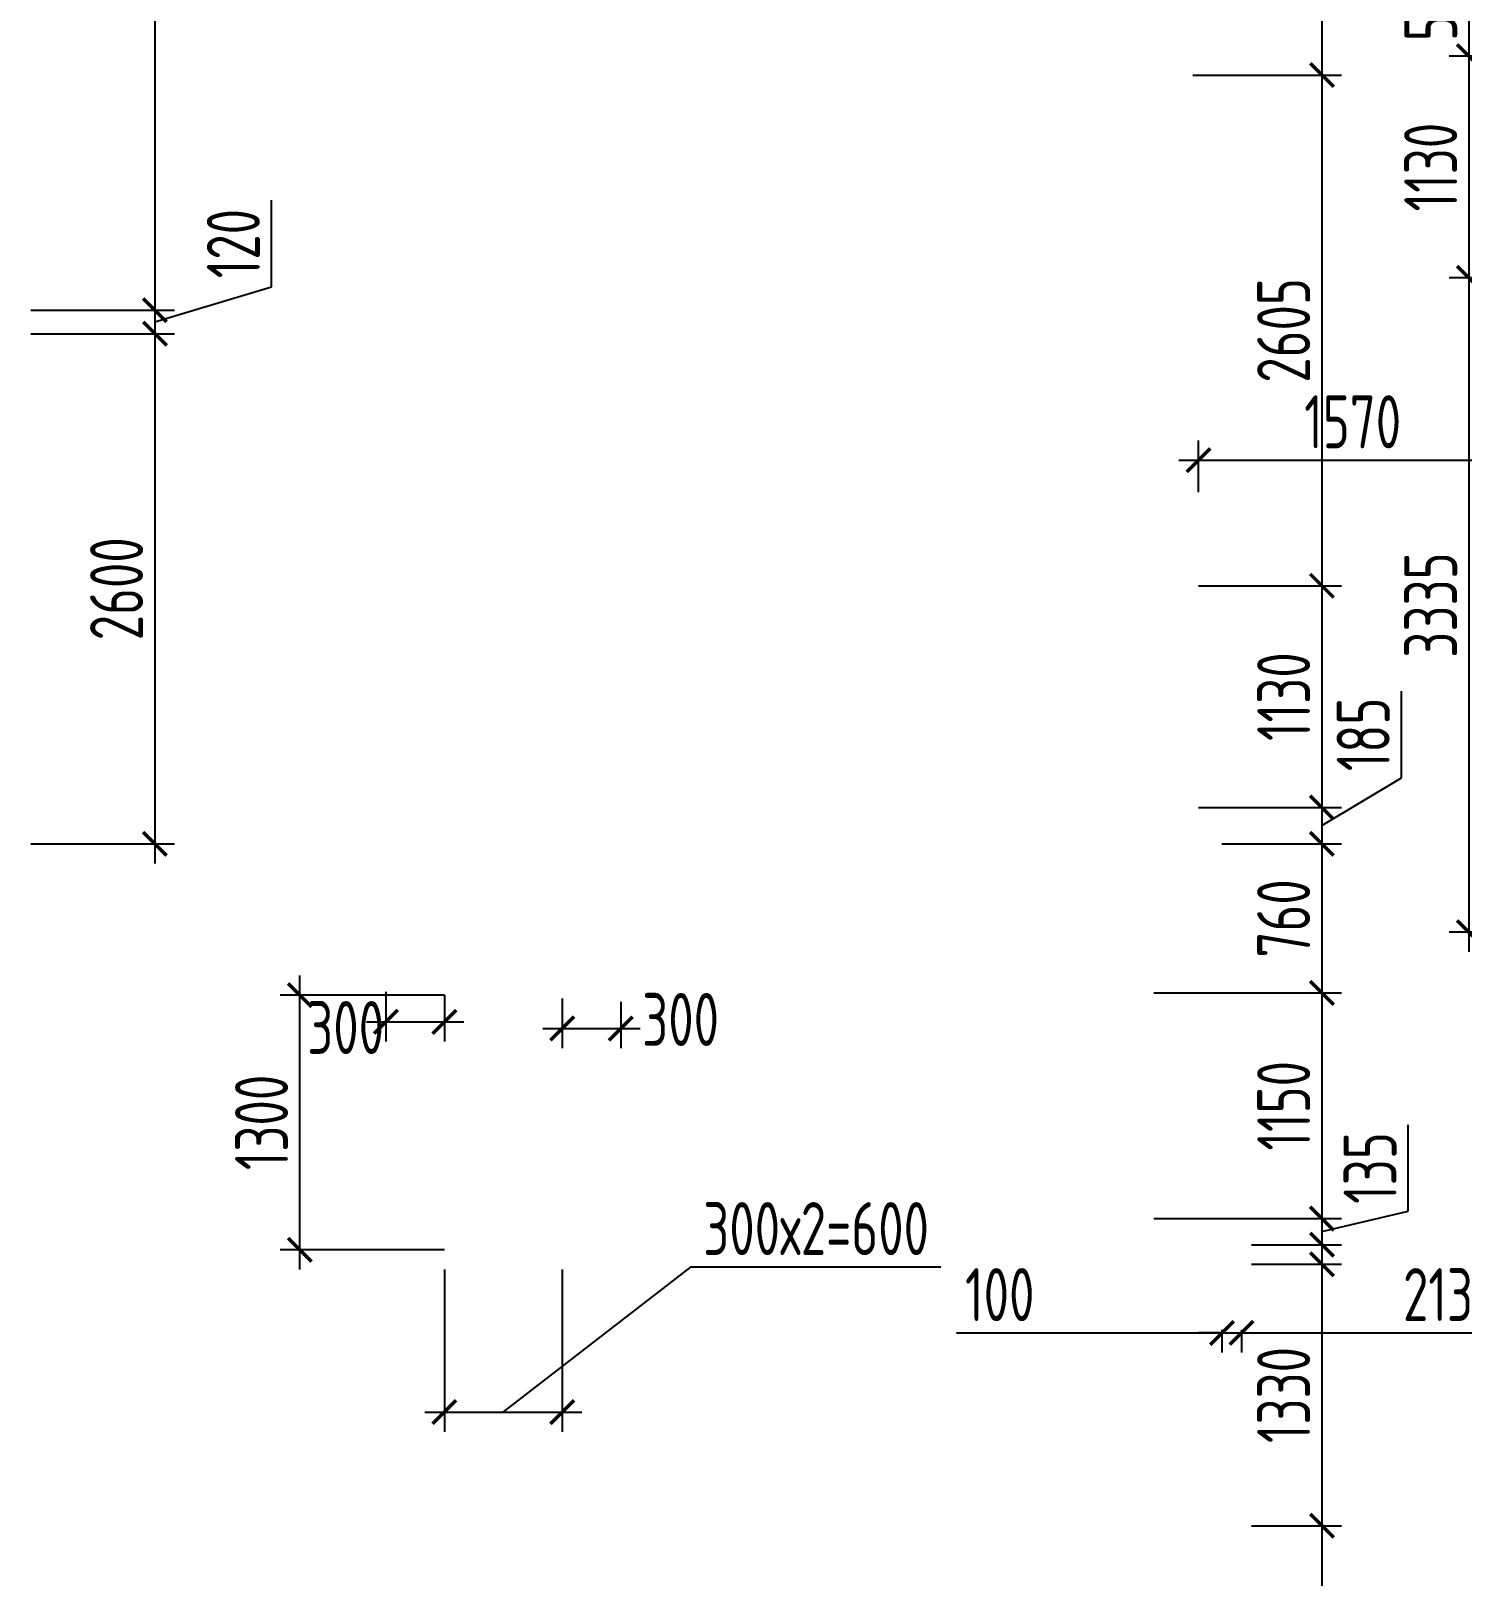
# Model space of a CAD drawing. Header units: millimetres. Extents: x -350007 to 536090, y -888 to 198380.
# Drawn here: x -217984 to -210690, y 103119 to 110994 of the extents above; entities that cross this region are included whole.
import ezdxf

# ---------------------------------------------------------------- set-up
doc = ezdxf.new("R2010")
doc.units = ezdxf.units.MM
doc.layers.add('АР_Размеры нов.', color=15, linetype='Continuous', lineweight=0)
doc.styles.add('ISOCPEUR', font='isocpeur.ttf', dxfattribs={"width": 0.7})
doc.dimstyles.new('R_100', dxfattribs={"dimtxt": 270, "dimasz": 120, "dimexe": 100, "dimexo": 0, "dimgap": 60, "dimtad": 1, "dimdec": 0, "dimrnd": 5, "dimzin": 0, "dimdsep": 46, "dimtxsty": 'ISOCPEUR', "dimblk": 'ARCHTICK', "dimcen": 0, "dimdle": 100, "dimclrd": 256, "dimclre": 256, "dimclrt": 256, "dimadec": 0, "dimazin": 0, "dimtfac": 2, "dimtdec": 0, "dimtofl": 0, "dimtmove": 1, "dimatfit": 3, "dimfxl": 1, "dimtvp": 3, "dimtolj": 1, "dimtzin": 0, "dimarcsym": 0})

# ---------------------------------------------------------------- blocks, each defined once
blk = doc.blocks.new('_ArchTick')
at = {"color": 0, "linetype": 'ByBlock', "const_width": 0.15}
blk.add_lwpolyline([(-0.5, -0.5), (0.5, 0.5)], dxfattribs=at)
blk = doc.blocks.new('*D2746')
at = {"layer": 'Defpoints', "color": 0, "ltscale": 100, "transparency": 16777216}
for p in [(-212063.2, 112298.7), (-212063.2, 110768.7), (-211404.8, 110768.7)]:
    blk.add_point(p, dxfattribs=at)
at = {"layer": 'АР_Размеры нов.', "lineweight": -2, "ltscale": 100, "transparency": 16777216}
for p, q in [((-211404.8, 112398.7), (-211404.8, 110668.7)), ((-212063.2, 112298.7), (-211304.8, 112298.7)), ((-212063.2, 110768.7), (-211304.8, 110768.7))]:
    blk.add_line(p, q, dxfattribs=at)
at = {"layer": 'АР_Размеры нов.', "lineweight": -2, "ltscale": 100, "transparency": 16777216, "xscale": 120, "yscale": 120, "zscale": 120}
for p, rotation in [((-211404.8, 112298.7), 90), ((-211404.8, 110768.7), 270)]:
    blk.add_blockref('_ArchTick', p, dxfattribs=dict(at, rotation=rotation))
at = {"layer": 'АР_Размеры нов.', "ltscale": 100, "transparency": 16777216, "insert": (-211599.8, 111533.7), "char_height": 270, "attachment_point": 5, "rotation": 90, "style": 'ISOCPEUR'}
blk.add_mtext('\\A1;1530', dxfattribs=at)
blk = doc.blocks.new('*D2748')
at = {"layer": 'Defpoints', "color": 0, "ltscale": 100, "transparency": 16777216}
for p in [(-210461.8, 110864.7), (-210655.5, 109734.7), (-210461.8, 109734.7)]:
    blk.add_point(p, dxfattribs=at)
at = {"layer": 'АР_Размеры нов.', "lineweight": -2, "ltscale": 100, "transparency": 16777216}
for p, q in [((-210655.5, 110964.7), (-210655.5, 109634.7)), ((-210461.8, 110864.7), (-210755.5, 110864.7)), ((-210461.8, 109734.7), (-210755.5, 109734.7))]:
    blk.add_line(p, q, dxfattribs=at)
at = {"layer": 'АР_Размеры нов.', "lineweight": -2, "ltscale": 100, "transparency": 16777216, "xscale": 120, "yscale": 120, "zscale": 120}
for p, rotation in [((-210655.5, 110864.7), 90), ((-210655.5, 109734.7), 270)]:
    blk.add_blockref('_ArchTick', p, dxfattribs=dict(at, rotation=rotation))
at = {"layer": 'АР_Размеры нов.', "ltscale": 100, "transparency": 16777216, "insert": (-210850.5, 110299.7), "char_height": 270, "attachment_point": 5, "rotation": 90, "style": 'ISOCPEUR'}
blk.add_mtext('\\A1;1130', dxfattribs=at)
blk = doc.blocks.new('*D2749')
at = {"layer": 'Defpoints', "color": 0, "ltscale": 100, "transparency": 16777216}
for p in [(-212261.4, 106090.7), (-212261.4, 104940.7), (-211404.8, 104940.7)]:
    blk.add_point(p, dxfattribs=at)
at = {"layer": 'АР_Размеры нов.', "lineweight": -2, "ltscale": 100, "transparency": 16777216}
for p, q in [((-211404.8, 106190.7), (-211404.8, 104840.7)), ((-212261.4, 106090.7), (-211304.8, 106090.7)), ((-212261.4, 104940.7), (-211304.8, 104940.7))]:
    blk.add_line(p, q, dxfattribs=at)
at = {"layer": 'АР_Размеры нов.', "lineweight": -2, "ltscale": 100, "transparency": 16777216, "xscale": 120, "yscale": 120, "zscale": 120}
for p, rotation in [((-211404.8, 106090.7), 90), ((-211404.8, 104940.7), 270)]:
    blk.add_blockref('_ArchTick', p, dxfattribs=dict(at, rotation=rotation))
at = {"layer": 'АР_Размеры нов.', "ltscale": 100, "transparency": 16777216, "insert": (-211599.8, 105515.7), "char_height": 270, "attachment_point": 5, "rotation": 90, "style": 'ISOCPEUR'}
blk.add_mtext('\\A1;1150', dxfattribs=at)
blk = doc.blocks.new('*D2750')
at = {"layer": 'Defpoints', "color": 0, "ltscale": 100, "transparency": 16777216}
for p in [(-211763, 103375.4), (-211763, 101675.4), (-211404.8, 101675.4)]:
    blk.add_point(p, dxfattribs=at)
at = {"layer": 'АР_Размеры нов.', "lineweight": -2, "ltscale": 100, "transparency": 16777216}
for p, q in [((-211404.8, 103475.4), (-211404.8, 101575.4)), ((-211763, 103375.4), (-211304.8, 103375.4)), ((-211763, 101675.4), (-211304.8, 101675.4))]:
    blk.add_line(p, q, dxfattribs=at)
at = {"layer": 'АР_Размеры нов.', "lineweight": -2, "ltscale": 100, "transparency": 16777216, "xscale": 120, "yscale": 120, "zscale": 120}
for p, rotation in [((-211404.8, 103375.4), 90), ((-211404.8, 101675.4), 270)]:
    blk.add_blockref('_ArchTick', p, dxfattribs=dict(at, rotation=rotation))
at = {"layer": 'АР_Размеры нов.', "ltscale": 100, "transparency": 16777216, "insert": (-211599.8, 102525.4), "char_height": 270, "attachment_point": 5, "rotation": 90, "style": 'ISOCPEUR'}
blk.add_mtext('\\A1;1700', dxfattribs=at)
blk = doc.blocks.new('*D2654')
at = {"layer": 'Defpoints', "color": 0, "ltscale": 100, "transparency": 16777216}
for p in [(-210461.8, 108806.5), (-212033.9, 108642.4), (-210461.8, 108642.4)]:
    blk.add_point(p, dxfattribs=at)
at = {"layer": 'АР_Размеры нов.', "lineweight": -2, "ltscale": 100, "transparency": 16777216}
for p, q in [((-212033.9, 108642.4), (-212033.9, 108906.5)), ((-210461.8, 108642.4), (-210461.8, 108906.5)), ((-212133.9, 108806.5), (-210361.8, 108806.5))]:
    blk.add_line(p, q, dxfattribs=at)
at = {"layer": 'АР_Размеры нов.', "lineweight": -2, "ltscale": 100, "transparency": 16777216, "xscale": 120, "yscale": 120, "zscale": 120, "rotation": 180}
blk.add_blockref('_ArchTick', (-212033.9, 108806.5), dxfattribs=at)
at = {"layer": 'АР_Размеры нов.', "lineweight": -2, "ltscale": 100, "transparency": 16777216, "xscale": 120, "yscale": 120, "zscale": 120}
blk.add_blockref('_ArchTick', (-210461.8, 108806.5), dxfattribs=at)
at = {"layer": 'АР_Размеры нов.', "ltscale": 100, "transparency": 16777216, "insert": (-211247.9, 109001.5), "char_height": 270, "attachment_point": 5, "style": 'ISOCPEUR'}
blk.add_mtext('\\A1;1570', dxfattribs=at)
blk = doc.blocks.new('*D2730')
at = {"layer": 'Defpoints', "color": 0, "ltscale": 100, "transparency": 16777216}
for p in [(-216613.5, 106079.5), (-215877, 106079.5), (-215877, 104781.9)]:
    blk.add_point(p, dxfattribs=at)
at = {"layer": 'АР_Размеры нов.', "lineweight": -2, "ltscale": 100, "transparency": 16777216}
for p, q in [((-216613.5, 104681.9), (-216613.5, 106179.5)), ((-215877, 106079.5), (-216713.5, 106079.5)), ((-215877, 104781.9), (-216713.5, 104781.9))]:
    blk.add_line(p, q, dxfattribs=at)
at = {"layer": 'АР_Размеры нов.', "lineweight": -2, "ltscale": 100, "transparency": 16777216, "xscale": 120, "yscale": 120, "zscale": 120}
for p, rotation in [((-216613.5, 106079.5), 90), ((-216613.5, 104781.9), 270)]:
    blk.add_blockref('_ArchTick', p, dxfattribs=dict(at, rotation=rotation))
at = {"layer": 'АР_Размеры нов.', "ltscale": 100, "transparency": 16777216, "insert": (-216808.5, 105430.7), "char_height": 270, "attachment_point": 5, "rotation": 90, "style": 'ISOCPEUR'}
blk.add_mtext('\\A1;1300', dxfattribs=at)
blk = doc.blocks.new('*D2950')
at = {"layer": 'Defpoints', "color": 0, "ltscale": 100, "transparency": 16777216}
for p in [(-215877, 104681.3), (-215275.8, 104681.3), (-215275.8, 103954.5)]:
    blk.add_point(p, dxfattribs=at)
at = {"layer": 'АР_Размеры нов.', "lineweight": -2, "ltscale": 100, "transparency": 16777216}
for p, q in [((-215877, 104681.3), (-215877, 103854.5)), ((-215576.4, 103954.5), (-214618.9, 104694.8)), ((-215275.8, 104681.3), (-215275.8, 103854.5)), ((-214618.9, 104694.8), (-213346, 104694.8)), ((-215977, 103954.5), (-215175.8, 103954.5))]:
    blk.add_line(p, q, dxfattribs=at)
at = {"layer": 'АР_Размеры нов.', "lineweight": -2, "ltscale": 100, "transparency": 16777216, "xscale": 120, "yscale": 120, "zscale": 120, "rotation": 180}
blk.add_blockref('_ArchTick', (-215877, 103954.5), dxfattribs=at)
at = {"layer": 'АР_Размеры нов.', "lineweight": -2, "ltscale": 100, "transparency": 16777216, "xscale": 120, "yscale": 120, "zscale": 120}
blk.add_blockref('_ArchTick', (-215275.8, 103954.5), dxfattribs=at)
at = {"layer": 'АР_Размеры нов.', "ltscale": 100, "transparency": 16777216, "insert": (-213982.5, 104889.8), "char_height": 270, "attachment_point": 5, "style": 'ISOCPEUR'}
blk.add_mtext('\\A1;300х2=600', dxfattribs=at)
blk = doc.blocks.new('*D2799')
at = {"layer": 'Defpoints', "color": 0, "ltscale": 100, "transparency": 16777216}
for p in [(-216174.5, 106096.4), (-215877, 106079.5), (-215877, 105943.5)]:
    blk.add_point(p, dxfattribs=at)
at = {"layer": 'АР_Размеры нов.', "lineweight": -2, "ltscale": 100, "transparency": 16777216}
for p, q in [((-216174.5, 106096.4), (-216174.5, 105843.5)), ((-215877, 106079.5), (-215877, 105843.5)), ((-216274.5, 105943.5), (-215777, 105943.5))]:
    blk.add_line(p, q, dxfattribs=at)
at = {"layer": 'АР_Размеры нов.', "lineweight": -2, "ltscale": 100, "transparency": 16777216, "xscale": 120, "yscale": 120, "zscale": 120, "rotation": 180}
blk.add_blockref('_ArchTick', (-216174.5, 105943.5), dxfattribs=at)
at = {"layer": 'АР_Размеры нов.', "lineweight": -2, "ltscale": 100, "transparency": 16777216, "xscale": 120, "yscale": 120, "zscale": 120}
blk.add_blockref('_ArchTick', (-215877, 105943.5), dxfattribs=at)
at = {"layer": 'АР_Размеры нов.', "ltscale": 100, "transparency": 16777216, "insert": (-216380, 105914.5), "char_height": 270, "attachment_point": 5, "style": 'ISOCPEUR'}
blk.add_mtext('\\A1;300', dxfattribs=at)
blk = doc.blocks.new('*D2800')
at = {"layer": 'Defpoints', "color": 0, "ltscale": 100, "transparency": 16777216}
for p in [(-215275.8, 106062.5), (-214978.3, 106045.6), (-214978.3, 105909.6)]:
    blk.add_point(p, dxfattribs=at)
at = {"layer": 'АР_Размеры нов.', "lineweight": -2, "ltscale": 100, "transparency": 16777216}
for p, q in [((-215275.8, 106062.5), (-215275.8, 105809.6)), ((-214978.3, 106045.6), (-214978.3, 105809.6)), ((-215375.8, 105909.6), (-214878.3, 105909.6))]:
    blk.add_line(p, q, dxfattribs=at)
at = {"layer": 'АР_Размеры нов.', "lineweight": -2, "ltscale": 100, "transparency": 16777216, "xscale": 120, "yscale": 120, "zscale": 120, "rotation": 180}
blk.add_blockref('_ArchTick', (-215275.8, 105909.6), dxfattribs=at)
at = {"layer": 'АР_Размеры нов.', "lineweight": -2, "ltscale": 100, "transparency": 16777216, "xscale": 120, "yscale": 120, "zscale": 120}
blk.add_blockref('_ArchTick', (-214978.3, 105909.6), dxfattribs=at)
at = {"layer": 'АР_Размеры нов.', "ltscale": 100, "transparency": 16777216, "insert": (-214673, 105955.5), "char_height": 270, "attachment_point": 5, "style": 'ISOCPEUR'}
blk.add_mtext('\\A1;300', dxfattribs=at)
blk = doc.blocks.new('*D2989')
at = {"layer": 'Defpoints', "color": 0, "ltscale": 500, "transparency": 16777216}
for p in [(-217983.9, 115691.9), (-217983.9, 109570.6), (-217352.2, 109570.6)]:
    blk.add_point(p, dxfattribs=at)
at = {"layer": 'АР_Размеры нов.', "lineweight": -2, "ltscale": 500, "transparency": 16777216}
for p, q in [((-217352.2, 115791.9), (-217352.2, 109470.6)), ((-217983.9, 115691.9), (-217252.2, 115691.9)), ((-217983.9, 109570.6), (-217252.2, 109570.6))]:
    blk.add_line(p, q, dxfattribs=at)
at = {"layer": 'АР_Размеры нов.', "lineweight": -2, "ltscale": 500, "transparency": 16777216, "xscale": 120, "yscale": 120, "zscale": 120}
for p, rotation in [((-217352.2, 115691.9), 90), ((-217352.2, 109570.6), 270)]:
    blk.add_blockref('_ArchTick', p, dxfattribs=dict(at, rotation=rotation))
at = {"layer": 'АР_Размеры нов.', "lineweight": 13, "ltscale": 500, "transparency": 16777216, "insert": (-217547.2, 112631.3), "char_height": 270, "attachment_point": 5, "rotation": 90, "style": 'ISOCPEUR'}
blk.add_mtext('\\A1;6120', dxfattribs=at)
blk = doc.blocks.new('*D2990')
at = {"layer": 'Defpoints', "color": 0, "ltscale": 500, "transparency": 16777216}
for p in [(-217983.9, 109570.6), (-217983.9, 109450.6), (-217352.2, 109450.6)]:
    blk.add_point(p, dxfattribs=at)
at = {"layer": 'АР_Размеры нов.', "lineweight": -2, "ltscale": 500, "transparency": 16777216}
for p, q in [((-216757.2, 109689.1), (-216757.2, 110130.4)), ((-217352.2, 109510.6), (-216757.2, 109689.1)), ((-217352.2, 109670.6), (-217352.2, 109350.6)), ((-217983.9, 109570.6), (-217252.2, 109570.6)), ((-217983.9, 109450.6), (-217252.2, 109450.6))]:
    blk.add_line(p, q, dxfattribs=at)
at = {"layer": 'АР_Размеры нов.', "lineweight": -2, "ltscale": 500, "transparency": 16777216, "xscale": 120, "yscale": 120, "zscale": 120}
for p, rotation in [((-217352.2, 109570.6), 90), ((-217352.2, 109450.6), 270)]:
    blk.add_blockref('_ArchTick', p, dxfattribs=dict(at, rotation=rotation))
at = {"layer": 'АР_Размеры нов.', "lineweight": 13, "ltscale": 500, "transparency": 16777216, "insert": (-216952.2, 109909.7), "char_height": 270, "attachment_point": 5, "rotation": 90, "style": 'ISOCPEUR'}
blk.add_mtext('\\A1;120', dxfattribs=at)
blk = doc.blocks.new('*D2991')
at = {"layer": 'Defpoints', "color": 0, "ltscale": 500, "transparency": 16777216}
for p in [(-217983.9, 109450.6), (-217983.9, 106850.7), (-217352.2, 106850.7)]:
    blk.add_point(p, dxfattribs=at)
at = {"layer": 'АР_Размеры нов.', "lineweight": -2, "ltscale": 500, "transparency": 16777216}
for p, q in [((-217352.2, 109550.6), (-217352.2, 106750.7)), ((-217983.9, 109450.6), (-217252.2, 109450.6)), ((-217983.9, 106850.7), (-217252.2, 106850.7))]:
    blk.add_line(p, q, dxfattribs=at)
at = {"layer": 'АР_Размеры нов.', "lineweight": -2, "ltscale": 500, "transparency": 16777216, "xscale": 120, "yscale": 120, "zscale": 120}
for p, rotation in [((-217352.2, 109450.6), 90), ((-217352.2, 106850.7), 270)]:
    blk.add_blockref('_ArchTick', p, dxfattribs=dict(at, rotation=rotation))
at = {"layer": 'АР_Размеры нов.', "lineweight": 13, "ltscale": 500, "transparency": 16777216, "insert": (-217547.2, 108150.6), "char_height": 270, "attachment_point": 5, "rotation": 90, "style": 'ISOCPEUR'}
blk.add_mtext('\\A1;2600', dxfattribs=at)
blk = doc.blocks.new('*D2992')
at = {"layer": 'Defpoints', "color": 0, "ltscale": 500, "transparency": 16777216}
for p in [(-212063.2, 110768.7), (-212033.9, 108166), (-211404.8, 108166)]:
    blk.add_point(p, dxfattribs=at)
at = {"layer": 'АР_Размеры нов.', "lineweight": -2, "ltscale": 500, "transparency": 16777216}
for p, q in [((-211404.8, 110868.7), (-211404.8, 108066)), ((-212063.2, 110768.7), (-211304.8, 110768.7)), ((-212033.9, 108166), (-211304.8, 108166))]:
    blk.add_line(p, q, dxfattribs=at)
at = {"layer": 'АР_Размеры нов.', "lineweight": -2, "ltscale": 500, "transparency": 16777216, "xscale": 120, "yscale": 120, "zscale": 120}
for p, rotation in [((-211404.8, 110768.7), 90), ((-211404.8, 108166), 270)]:
    blk.add_blockref('_ArchTick', p, dxfattribs=dict(at, rotation=rotation))
at = {"layer": 'АР_Размеры нов.', "lineweight": 13, "ltscale": 500, "transparency": 16777216, "insert": (-211599.8, 109467.4), "char_height": 270, "attachment_point": 5, "rotation": 90, "style": 'ISOCPEUR'}
blk.add_mtext('\\A1;2605', dxfattribs=at)
blk = doc.blocks.new('*D2993')
at = {"layer": 'Defpoints', "color": 0, "ltscale": 500, "transparency": 16777216}
for p in [(-212033.9, 108166), (-211882.8, 107036), (-211404.8, 107036)]:
    blk.add_point(p, dxfattribs=at)
at = {"layer": 'АР_Размеры нов.', "lineweight": -2, "ltscale": 500, "transparency": 16777216}
for p, q in [((-211404.8, 108266), (-211404.8, 106936)), ((-212033.9, 108166), (-211304.8, 108166)), ((-211882.8, 107036), (-211304.8, 107036))]:
    blk.add_line(p, q, dxfattribs=at)
at = {"layer": 'АР_Размеры нов.', "lineweight": -2, "ltscale": 500, "transparency": 16777216, "xscale": 120, "yscale": 120, "zscale": 120}
for p, rotation in [((-211404.8, 108166), 90), ((-211404.8, 107036), 270)]:
    blk.add_blockref('_ArchTick', p, dxfattribs=dict(at, rotation=rotation))
at = {"layer": 'АР_Размеры нов.', "lineweight": 13, "ltscale": 500, "transparency": 16777216, "insert": (-211599.8, 107601), "char_height": 270, "attachment_point": 5, "rotation": 90, "style": 'ISOCPEUR'}
blk.add_mtext('\\A1;1130', dxfattribs=at)
blk = doc.blocks.new('*D2994')
at = {"layer": 'Defpoints', "color": 0, "ltscale": 500, "transparency": 16777216}
for p in [(-212033.9, 107036), (-211763, 106850.7), (-211404.8, 106850.7)]:
    blk.add_point(p, dxfattribs=at)
at = {"layer": 'АР_Размеры нов.', "lineweight": -2, "ltscale": 500, "transparency": 16777216}
for p, q in [((-210999.3, 107187.6), (-210999.3, 107628.9)), ((-211404.8, 106943.3), (-210999.3, 107187.6)), ((-211404.8, 107136), (-211404.8, 106750.7)), ((-212033.9, 107036), (-211304.8, 107036)), ((-211763, 106850.7), (-211304.8, 106850.7))]:
    blk.add_line(p, q, dxfattribs=at)
at = {"layer": 'АР_Размеры нов.', "lineweight": -2, "ltscale": 500, "transparency": 16777216, "xscale": 120, "yscale": 120, "zscale": 120}
for p, rotation in [((-211404.8, 107036), 90), ((-211404.8, 106850.7), 270)]:
    blk.add_blockref('_ArchTick', p, dxfattribs=dict(at, rotation=rotation))
at = {"layer": 'АР_Размеры нов.', "lineweight": 13, "ltscale": 500, "transparency": 16777216, "insert": (-211194.3, 107408.3), "char_height": 270, "attachment_point": 5, "rotation": 90, "style": 'ISOCPEUR'}
blk.add_mtext('\\A1;185', dxfattribs=at)
blk = doc.blocks.new('*D2995')
at = {"layer": 'Defpoints', "color": 0, "ltscale": 500, "transparency": 16777216}
for p in [(-211914, 106850.7), (-211763, 106090.7), (-211404.8, 106090.7)]:
    blk.add_point(p, dxfattribs=at)
at = {"layer": 'АР_Размеры нов.', "lineweight": -2, "ltscale": 500, "transparency": 16777216}
for p, q in [((-211404.8, 106950.7), (-211404.8, 105990.7)), ((-211914, 106850.7), (-211304.8, 106850.7)), ((-211763, 106090.7), (-211304.8, 106090.7))]:
    blk.add_line(p, q, dxfattribs=at)
at = {"layer": 'АР_Размеры нов.', "lineweight": -2, "ltscale": 500, "transparency": 16777216, "xscale": 120, "yscale": 120, "zscale": 120}
for p, rotation in [((-211404.8, 106850.7), 90), ((-211404.8, 106090.7), 270)]:
    blk.add_blockref('_ArchTick', p, dxfattribs=dict(at, rotation=rotation))
at = {"layer": 'АР_Размеры нов.', "lineweight": 13, "ltscale": 500, "transparency": 16777216, "insert": (-211599.8, 106470.7), "char_height": 270, "attachment_point": 5, "rotation": 90, "style": 'ISOCPEUR'}
blk.add_mtext('\\A1;760', dxfattribs=at)
blk = doc.blocks.new('*D2996')
at = {"layer": 'Defpoints', "color": 0, "ltscale": 500, "transparency": 16777216}
for p in [(-212261.4, 104940.7), (-211763, 104807.7), (-211404.8, 104807.7)]:
    blk.add_point(p, dxfattribs=at)
at = {"layer": 'АР_Размеры нов.', "lineweight": -2, "ltscale": 500, "transparency": 16777216}
for p, q in [((-210964.4, 104977.8), (-210964.4, 105419.1)), ((-211404.8, 105040.7), (-211404.8, 104707.7)), ((-211404.8, 104874.2), (-210964.4, 104977.8)), ((-212261.4, 104940.7), (-211304.8, 104940.7)), ((-211763, 104807.7), (-211304.8, 104807.7))]:
    blk.add_line(p, q, dxfattribs=at)
at = {"layer": 'АР_Размеры нов.', "lineweight": -2, "ltscale": 500, "transparency": 16777216, "xscale": 120, "yscale": 120, "zscale": 120}
for p, rotation in [((-211404.8, 104940.7), 90), ((-211404.8, 104807.7), 270)]:
    blk.add_blockref('_ArchTick', p, dxfattribs=dict(at, rotation=rotation))
at = {"layer": 'АР_Размеры нов.', "lineweight": 13, "ltscale": 500, "transparency": 16777216, "insert": (-211159.4, 105198.5), "char_height": 270, "attachment_point": 5, "rotation": 90, "style": 'ISOCPEUR'}
blk.add_mtext('\\A1;135', dxfattribs=at)
blk = doc.blocks.new('*D2997')
at = {"layer": 'Defpoints', "color": 0, "ltscale": 500, "transparency": 16777216}
for p in [(-211763, 104707.7), (-211763, 103375.4), (-211404.8, 103375.4)]:
    blk.add_point(p, dxfattribs=at)
at = {"layer": 'АР_Размеры нов.', "lineweight": -2, "ltscale": 500, "transparency": 16777216}
for p, q in [((-211404.8, 104807.7), (-211404.8, 103275.4)), ((-211763, 104707.7), (-211304.8, 104707.7)), ((-211763, 103375.4), (-211304.8, 103375.4))]:
    blk.add_line(p, q, dxfattribs=at)
at = {"layer": 'АР_Размеры нов.', "lineweight": -2, "ltscale": 500, "transparency": 16777216, "xscale": 120, "yscale": 120, "zscale": 120}
for p, rotation in [((-211404.8, 104707.7), 90), ((-211404.8, 103375.4), 270)]:
    blk.add_blockref('_ArchTick', p, dxfattribs=dict(at, rotation=rotation))
at = {"layer": 'АР_Размеры нов.', "lineweight": 13, "ltscale": 500, "transparency": 16777216, "insert": (-211599.8, 104041.6), "char_height": 270, "attachment_point": 5, "rotation": 90, "style": 'ISOCPEUR'}
blk.add_mtext('\\A1;1330', dxfattribs=at)
blk = doc.blocks.new('*D3043')
at = {"layer": 'Defpoints', "color": 0, "ltscale": 500, "transparency": 16777216}
for p in [(-210461.8, 111423.9), (-210655.5, 110864.7), (-210461.8, 110864.7)]:
    blk.add_point(p, dxfattribs=at)
at = {"layer": 'АР_Размеры нов.', "lineweight": -2, "ltscale": 500, "transparency": 16777216}
for p, q in [((-210655.5, 111523.9), (-210655.5, 110764.7)), ((-210461.8, 111423.9), (-210755.5, 111423.9)), ((-210461.8, 110864.7), (-210755.5, 110864.7))]:
    blk.add_line(p, q, dxfattribs=at)
at = {"layer": 'АР_Размеры нов.', "lineweight": -2, "ltscale": 500, "transparency": 16777216, "xscale": 120, "yscale": 120, "zscale": 120}
for p, rotation in [((-210655.5, 111423.9), 90), ((-210655.5, 110864.7), 270)]:
    blk.add_blockref('_ArchTick', p, dxfattribs=dict(at, rotation=rotation))
at = {"layer": 'АР_Размеры нов.', "lineweight": 13, "ltscale": 500, "transparency": 16777216, "insert": (-210850.5, 111144.3), "char_height": 270, "attachment_point": 5, "rotation": 90, "style": 'ISOCPEUR'}
blk.add_mtext('\\A1;560', dxfattribs=at)
blk = doc.blocks.new('*D3044')
at = {"layer": 'Defpoints', "color": 0, "ltscale": 500, "transparency": 16777216}
for p in [(-210461.8, 109734.7), (-210655.5, 106400.7), (-210461.8, 106400.7)]:
    blk.add_point(p, dxfattribs=at)
at = {"layer": 'АР_Размеры нов.', "lineweight": -2, "ltscale": 500, "transparency": 16777216}
for p, q in [((-210655.5, 109834.7), (-210655.5, 106300.7)), ((-210461.8, 109734.7), (-210755.5, 109734.7)), ((-210461.8, 106400.7), (-210755.5, 106400.7))]:
    blk.add_line(p, q, dxfattribs=at)
at = {"layer": 'АР_Размеры нов.', "lineweight": -2, "ltscale": 500, "transparency": 16777216, "xscale": 120, "yscale": 120, "zscale": 120}
for p, rotation in [((-210655.5, 109734.7), 90), ((-210655.5, 106400.7), 270)]:
    blk.add_blockref('_ArchTick', p, dxfattribs=dict(at, rotation=rotation))
at = {"layer": 'АР_Размеры нов.', "lineweight": 13, "ltscale": 500, "transparency": 16777216, "insert": (-210850.5, 108067.7), "char_height": 270, "attachment_point": 5, "rotation": 90, "style": 'ISOCPEUR'}
blk.add_mtext('\\A1;3335', dxfattribs=at)
blk = doc.blocks.new('*D4022')
at = {"layer": 'Defpoints', "color": 0, "transparency": 16777216}
for p in [(-211914, 104373.2), (-211814, 104373.2, 0.6), (-211814, 104358.3)]:
    blk.add_point(p, dxfattribs=at)
at = {"layer": 'АР_Размеры нов.', "lineweight": -2, "transparency": 16777216}
for p, q in [((-213267, 104358.3), (-211914, 104358.3)), ((-211914, 104358.3), (-212034, 104358.3)), ((-211914, 104373.2), (-211914, 104258.3)), ((-211914, 104358.3), (-211814, 104358.3)), ((-211814, 104373.2), (-211814, 104258.3)), ((-211814, 104358.3), (-211694, 104358.3))]:
    blk.add_line(p, q, dxfattribs=at)
at = {"layer": 'АР_Размеры нов.', "lineweight": -2, "transparency": 16777216, "xscale": 120, "yscale": 120, "zscale": 120}
blk.add_blockref('_ArchTick', (-211914, 104358.3), dxfattribs=at)
at = {"layer": 'АР_Размеры нов.', "lineweight": -2, "transparency": 16777216, "xscale": 120, "yscale": 120, "zscale": 120, "rotation": 180}
blk.add_blockref('_ArchTick', (-211814, 104358.3), dxfattribs=at)
at = {"layer": 'АР_Размеры нов.', "transparency": 16777216, "insert": (-213046.4, 104553.3), "char_height": 270, "attachment_point": 5, "style": 'ISOCPEUR'}
blk.add_mtext('\\A1;100', dxfattribs=at)
blk = doc.blocks.new('*D4023')
at = {"layer": 'Defpoints', "color": 0, "transparency": 16777216}
for p in [(-211814, 104373.2, 0.6), (-209682.4, 104399.8, 0.6), (-209682.4, 104358.3)]:
    blk.add_point(p, dxfattribs=at)
at = {"layer": 'АР_Размеры нов.', "lineweight": -2, "transparency": 16777216}
for p, q in [((-211914, 104358.3), (-209582.4, 104358.3)), ((-211814, 104373.2), (-211814, 104258.3)), ((-209682.4, 104399.8), (-209682.4, 104258.3))]:
    blk.add_line(p, q, dxfattribs=at)
at = {"layer": 'АР_Размеры нов.', "lineweight": -2, "transparency": 16777216, "xscale": 120, "yscale": 120, "zscale": 120, "rotation": 180}
blk.add_blockref('_ArchTick', (-211814, 104358.3), dxfattribs=at)
at = {"layer": 'АР_Размеры нов.', "lineweight": -2, "transparency": 16777216, "xscale": 120, "yscale": 120, "zscale": 120}
blk.add_blockref('_ArchTick', (-209682.4, 104358.3), dxfattribs=at)
at = {"layer": 'АР_Размеры нов.', "transparency": 16777216, "insert": (-210748.2, 104553.3), "char_height": 270, "attachment_point": 5, "style": 'ISOCPEUR'}
blk.add_mtext('\\A1;2130', dxfattribs=at)

msp = doc.modelspace()

# ---------------------------------------------------------------- dimensions: what is measured, and where the dimension line sits
at = {"layer": 'АР_Размеры нов.', "lineweight": 13, "ltscale": 500}
for base, p1, p2, override, picture, middle in [((-217352.2, 109570.6), (-217983.9, 115691.9), (-217983.9, 109570.6), {"dimpost": '\\X'}, '*D2989', (-217547.2, 112631.3)), ((-210655.5, 110864.7), (-210461.8, 111423.9), (-210461.8, 110864.7), {"dimpost": '\\X'}, '*D3043', (-210850.5, 111144.3)), ((-211404.8, 108166), (-212063.2, 110768.7), (-212033.9, 108166), {"dimpost": '\\X', "dimfxl": 300, "dimarcsym": 1}, '*D2992', (-211599.8, 109467.4)), ((-217352.2, 109450.6), (-217983.9, 109570.6), (-217983.9, 109450.6), {"dimpost": '\\X'}, '*D2990', (-216952.2, 109749.1)), ((-210655.5, 106400.7), (-210461.8, 109734.7), (-210461.8, 106400.7), {"dimpost": '\\X', "dimfxl": 300, "dimarcsym": 1}, '*D3044', (-210850.5, 108067.7)), ((-217352.2, 106850.7), (-217983.9, 109450.6), (-217983.9, 106850.7), {"dimpost": '\\X'}, '*D2991', (-217547.2, 108150.6)), ((-211404.8, 107036), (-212033.9, 108166), (-211882.8, 107036), {"dimpost": '\\X', "dimfxl": 300, "dimarcsym": 1}, '*D2993', (-211599.8, 107601)), ((-211404.8, 106090.7), (-211914, 106850.7), (-211763, 106090.7), {"dimpost": '\\X'}, '*D2995', (-211599.8, 106470.7)), ((-211404.8, 103375.4), (-211763, 104707.7), (-211763, 103375.4), {"dimpost": '\\X', "dimfxl": 300, "dimarcsym": 1}, '*D2997', (-211599.8, 104041.6))]:
    dim = msp.add_linear_dim(base=base, p1=p1, p2=p2, angle=90, dimstyle='R_100', override=override, dxfattribs=at)
    dim.commit()
    dim.dimension.update_dxf_attribs({"geometry": picture, "text_midpoint": middle})
at = {"layer": 'АР_Размеры нов.', "ltscale": 100}
for base, p1, p2, picture, middle in [((-211404.8, 110768.7), (-212063.2, 112298.7), (-212063.2, 110768.7), '*D2746', (-211599.8, 111533.7)), ((-210655.5, 109734.7), (-210461.8, 110864.7), (-210461.8, 109734.7), '*D2748', (-210850.5, 110299.7)), ((-216613.5, 106079.5), (-215877, 104781.9), (-215877, 106079.5), '*D2730', (-216808.5, 105430.7)), ((-211404.8, 104940.7), (-212261.4, 106090.7), (-212261.4, 104940.7), '*D2749', (-211599.8, 105515.7)), ((-211404.8, 101675.4), (-211763, 103375.4), (-211763, 101675.4), '*D2750', (-211599.8, 102525.4))]:
    dim = msp.add_linear_dim(base=base, p1=p1, p2=p2, angle=90, dimstyle='R_100', override={"dimpost": '\\X', "dimfxl": 300, "dimarcsym": 1}, dxfattribs=at)
    dim.commit()
    dim.dimension.update_dxf_attribs({"geometry": picture, "text_midpoint": middle})
dim = msp.add_linear_dim(base=(-210461.8, 108806.5), p1=(-212033.9, 108642.4), p2=(-210461.8, 108642.4), dimstyle='R_100', override={"dimpost": '\\X', "dimfxl": 2.5, "dimarcsym": 2}, dxfattribs=at)
dim.commit()
dim.dimension.update_dxf_attribs({"geometry": '*D2654', "text_midpoint": (-211247.9, 109001.5)})
at = {"layer": 'АР_Размеры нов.', "lineweight": 13, "ltscale": 500}
for base, p1, p2, picture, middle in [((-211404.8, 106850.7), (-212033.9, 107036), (-211763, 106850.7), '*D2994', (-210999.3, 107247.6)), ((-211404.8, 104807.7), (-212261.4, 104940.7), (-211763, 104807.7), '*D2996', (-210964.4, 105037.8))]:
    dim = msp.add_linear_dim(base=base, p1=p1, p2=p2, angle=90, dimstyle='R_100', override={"dimpost": '\\X', "dimfxl": 300, "dimarcsym": 1}, dxfattribs=at)
    dim.commit()
    dim.dimension.update_dxf_attribs({"geometry": picture, "text_midpoint": middle, "dimtype": 160})
at = {"layer": 'АР_Размеры нов.', "ltscale": 100}
for base, p1, p2, picture, middle in [((-215876.9843, 105943.5), (-216174.5, 106096.4154), (-215876.9843, 106079.4819), '*D2799', (-216380, 105719.5)), ((-214978.3309, 105909.6331), (-215275.8466, 106062.5485), (-214978.3309, 106045.615), '*D2800', (-214673, 105760.5))]:
    dim = msp.add_linear_dim(base=base, p1=p1, p2=p2, dimstyle='R_100', override={"dimpost": '\\X', "dimfxl": 300, "dimarcsym": 1}, dxfattribs=at)
    dim.commit()
    dim.dimension.update_dxf_attribs({"geometry": picture, "text_midpoint": middle, "dimtype": 160})
dim = msp.add_linear_dim(base=(-215275.8, 103954.5), p1=(-215877, 104681.3), p2=(-215275.8, 104681.3), text='300х2=<>', dimstyle='R_100', override={"dimpost": '\\X', "dimfxl": 300, "dimarcsym": 1}, dxfattribs=at)
dim.commit()
dim.dimension.update_dxf_attribs({"geometry": '*D2950', "text_midpoint": (-214558.9, 104694.8), "dimtype": 160})
at = {"layer": 'АР_Размеры нов.'}
dim = msp.add_linear_dim(base=(-211814, 104358.3), p1=(-211914, 104373.2), p2=(-211814, 104373.2, 0.6), dimstyle='R_100', override={"dimpost": '\\X'}, dxfattribs=at)
dim.commit()
dim.dimension.update_dxf_attribs({"geometry": '*D4022', "text_midpoint": (-213046.4, 104245.5), "dimtype": 160})
dim = msp.add_linear_dim(base=(-209682.4, 104358.3), p1=(-211814, 104373.2, 0.6), p2=(-209682.4, 104399.8, 0.6), dimstyle='R_100', override={"dimpost": '\\X'}, dxfattribs=at)
dim.commit()
dim.dimension.update_dxf_attribs({"geometry": '*D4023', "text_midpoint": (-210748.2, 104553.3)})

doc.saveas('drawing.dxf')
